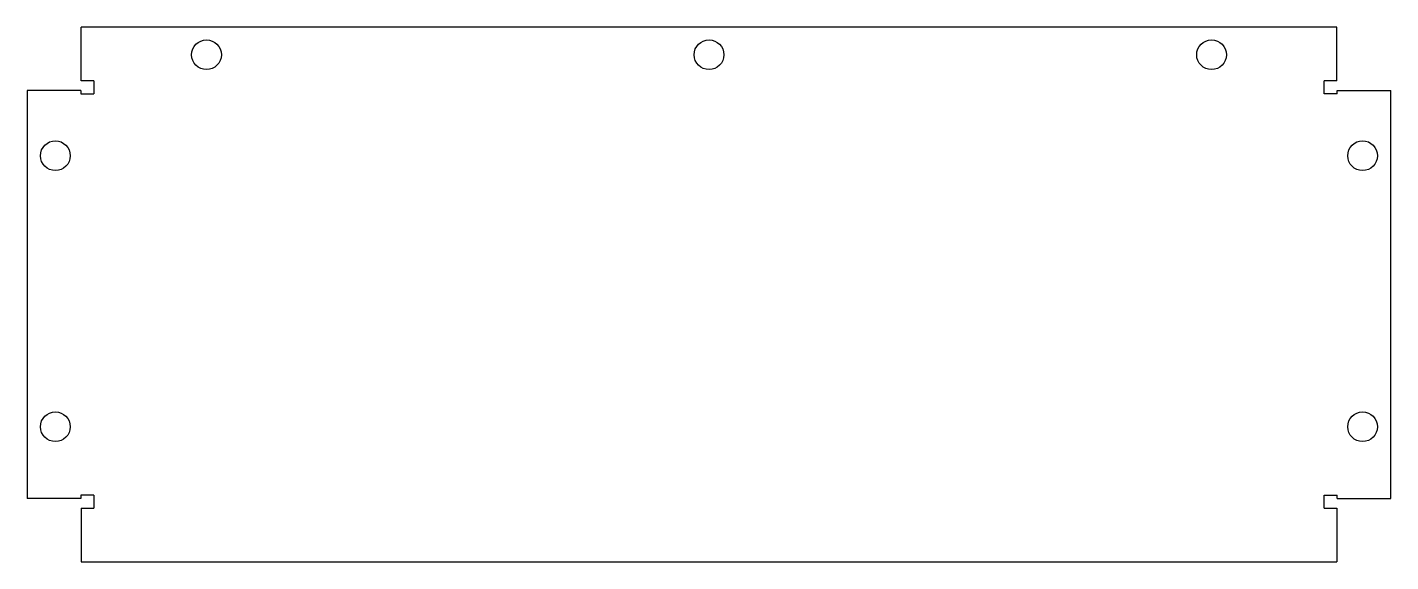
# Model space of a CAD drawing. Header units: millimetres. Extents: x 187 to 394, y 221 to 302.
import ezdxf

# ---------------------------------------------------------------- set-up
doc = ezdxf.new("R2010")
doc.units = ezdxf.units.MM
doc.layers.add('Default', color=7, linetype='Continuous')
doc.layers.add('TAMPA_FECHAMENTO', color=7, linetype='Continuous')

# ---------------------------------------------------------------- blocks, each defined once
blk = doc.blocks.new('SE')
at = {"layer": 'TAMPA_FECHAMENTO', "color": 7, "linetype": 'Continuous'}
for p, q in [((195.44, 293.72), (195.44, 301.82)), ((385.44, 301.82), (195.44, 301.82)), ((385.44, 293.72), (385.44, 301.82)), ((197.34, 293.72), (195.44, 293.72)), ((197.34, 293.72), (197.34, 291.75)), ((383.54, 291.75), (383.54, 293.72)), ((385.44, 293.72), (383.54, 293.72)), ((195.37, 292.25), (187.27, 292.25)), ((187.27, 292.25), (187.27, 230.55)), ((195.37, 292.25), (195.37, 291.75)), ((195.37, 291.75), (197.34, 291.75)), ((385.5, 291.75), (383.54, 291.75)), ((385.5, 292.25), (393.6, 292.25)), ((385.5, 291.75), (385.5, 292.25)), ((393.6, 230.55), (393.6, 292.25)), ((195.37, 230.55), (187.27, 230.55)), ((197.34, 231.05), (195.37, 231.05)), ((195.37, 231.05), (195.37, 230.55)), ((195.44, 229.09), (197.34, 229.09)), ((195.44, 229.09), (195.44, 220.99)), ((197.34, 231.05), (197.34, 229.09)), ((383.54, 229.09), (383.54, 231.05)), ((383.54, 231.05), (385.5, 231.05)), ((383.54, 229.09), (385.44, 229.09)), ((385.44, 229.09), (385.44, 220.99)), ((385.5, 230.55), (385.5, 231.05)), ((385.5, 230.55), (393.6, 230.55)), ((195.44, 220.99), (385.44, 220.99))]:
    blk.add_line(p, q, dxfattribs=at)
for centre in [(214.39, 297.67), (290.44, 297.67), (366.49, 297.67), (191.52, 282.4), (389.35, 282.4), (191.52, 241.4), (389.35, 241.4)]:
    blk.add_circle(centre, 2.25, dxfattribs=at)

msp = doc.modelspace()

# ---------------------------------------------------------------- block references
at = {"layer": 'Default'}
msp.add_blockref('SE', (0, 0), dxfattribs=at)

doc.saveas('drawing.dxf')
